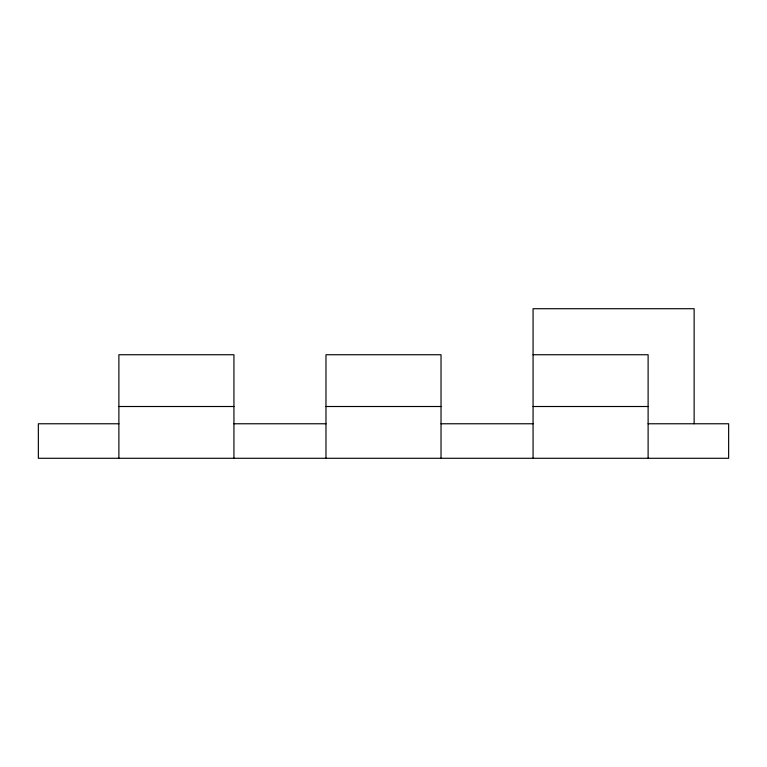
<?xml version="1.0" encoding="UTF-8"?>
<svg xmlns="http://www.w3.org/2000/svg" width="767" height="767" viewBox="0 0 767 767"><rect width="100%" height="100%" fill="white"/><g stroke="black" fill="none" stroke-linecap="round" stroke-linejoin="round"><path stroke-width="1.15" d="M533.065 354.738L648.115 354.738L648.115 458.282M118.885 406.51L233.935 406.51M325.975 406.51L441.025 406.51M533.065 406.51L648.115 406.51M118.885 423.767L38.35 423.767L38.35 458.282L728.65 458.282L728.65 423.767L648.115 423.767M233.935 423.767L325.975 423.767M441.025 423.767L533.065 423.767M694.135 423.767L694.135 308.717L533.065 308.717L533.065 458.282M441.025 458.282L441.025 354.738L325.975 354.738L325.975 458.282M233.935 458.282L233.935 354.738L118.885 354.738L118.885 458.282"/></g></svg>
